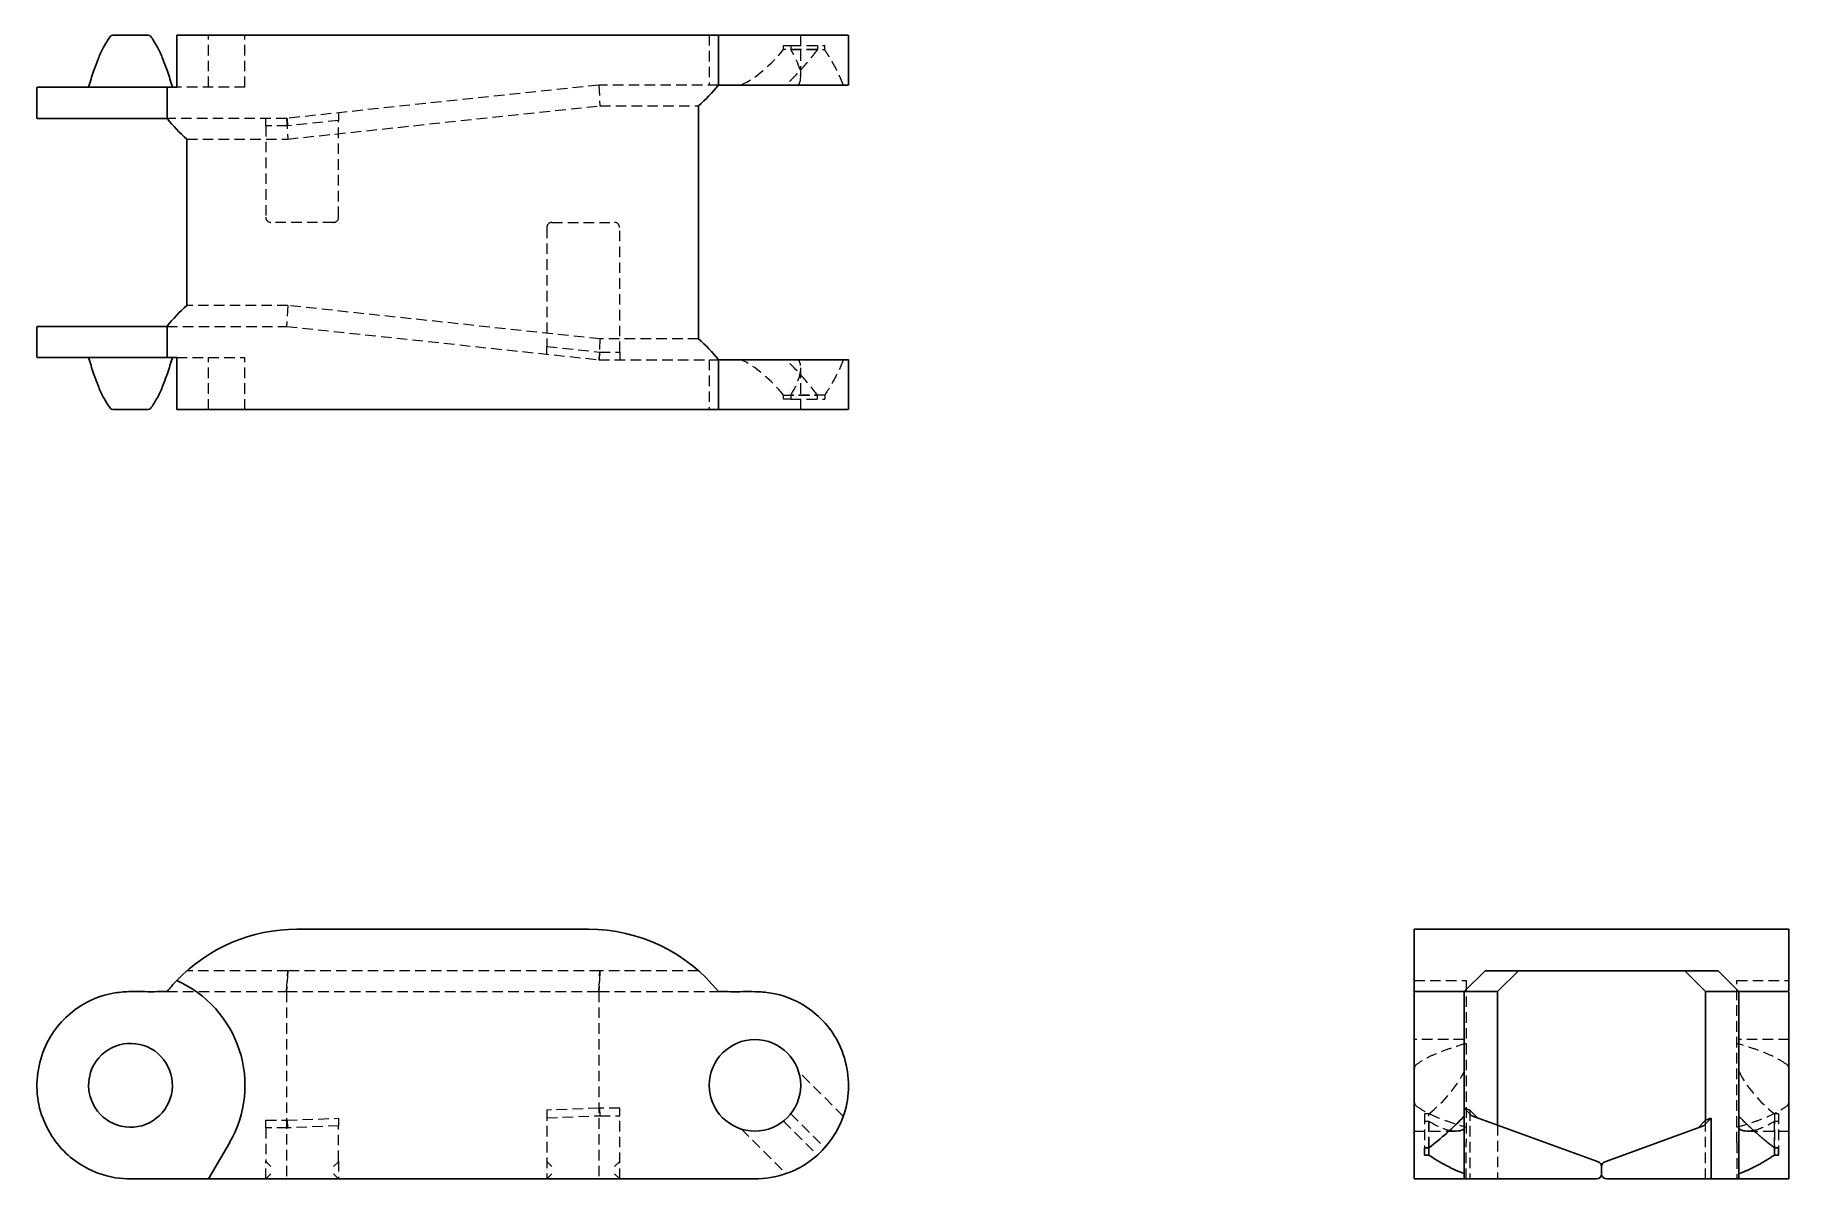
# Model space of a CAD drawing. Header units: millimetres. Extents: x 34 to 245, y 43 to 180.
import ezdxf

# ---------------------------------------------------------------- set-up
doc = ezdxf.new("R2010")
doc.units = ezdxf.units.MM
doc.linetypes.add('HIDDEN', pattern=[1.905, 1.27, -0.635])

msp = doc.modelspace()

# ---------------------------------------------------------------- linework, layer by layer
at = {"color": 7, "linetype": 'Continuous', "lineweight": 25}
for p, q in [((43.88, 180.48), (47.87, 180.48)), ((51.44, 174.22), (51.44, 180.48)), ((51.44, 180.48), (65.91, 180.48)), ((65.91, 180.48), (100.99, 180.48)), ((100.99, 180.48), (116.63, 180.48)), ((116.63, 180.48), (116.63, 174.47)), ((132.28, 174.47), (132.28, 180.48)), ((34.61, 174.22), (34.61, 170.46)), ((50.27, 170.46), (50.27, 174.22)), ((50.27, 174.22), (51.44, 174.22)), ((114.24, 171.97), (114.24, 143.91)), ((52.66, 147.92), (52.66, 167.96)), ((34.61, 145.41), (34.61, 141.65)), ((50.27, 141.65), (50.27, 145.41)), ((51.44, 141.65), (50.27, 141.65)), ((51.44, 135.39), (51.44, 141.65)), ((132.29, 135.39), (132.29, 141.44)), ((116.63, 141.4), (116.63, 135.39)), ((47.87, 135.39), (43.88, 135.39)), ((65.91, 135.39), (51.44, 135.39)), ((100.99, 135.39), (65.91, 135.39)), ((116.63, 135.39), (100.99, 135.39)), ((100.99, 72.84), (65.91, 72.84)), ((200.39, 72.84), (245.48, 72.84)), ((200.39, 65.33), (200.39, 72.84)), ((245.48, 72.84), (245.48, 65.43)), ((208.91, 67.83), (206.4, 65.33)), ((236.97, 67.83), (208.91, 67.83)), ((212.92, 67.83), (210.41, 65.33)), ((235.46, 65.33), (232.96, 67.83)), ((239.47, 65.33), (236.97, 67.83)), ((206.4, 65.33), (200.39, 65.33)), ((210.41, 65.33), (206.4, 65.33)), ((210.41, 65.33), (210.41, 49.26)), ((239.47, 65.33), (235.46, 65.33)), ((235.46, 65.33), (235.46, 49.85)), ((245.48, 65.33), (239.47, 65.33)), ((245.48, 65.33), (239.47, 65.33)), ((206.4, 51.31), (207.07, 51.06)), ((207.32, 50.39), (206.4, 51.3)), ((207.07, 51.06), (208, 50.14)), ((206.4, 48.8), (206.4, 50.22)), ((206.4, 48.8), (206.4, 43.42)), ((207.32, 50.39), (222.31, 44.93)), ((223.56, 44.93), (235.21, 49.17)), ((235.46, 49.84), (234.55, 48.93)), ((236.13, 50.09), (235.21, 49.17)), ((235.46, 49.85), (236.13, 50.09)), ((235.46, 49.84), (235.46, 49.85)), ((236.13, 50.09), (236.13, 42.78)), ((239.47, 50.22), (239.47, 48.8)), ((239.47, 43.41), (239.47, 48.8)), ((57.81, 47.17), (55.27, 42.78)), ((202.14, 46.54), (201.64, 46.54)), ((202.14, 46.55), (202.14, 45.65)), ((243.73, 46.54), (244.23, 46.54)), ((243.73, 45.65), (243.73, 46.54)), ((201.64, 45.65), (202.14, 45.65)), ((222.31, 44.93), (222.53, 44.85)), ((223.35, 44.85), (223.56, 44.93)), ((244.23, 45.65), (243.73, 45.65)), ((55.27, 42.78), (45.87, 42.78)), ((55.27, 42.78), (121.03, 42.78)), ((200.39, 42.78), (206.4, 42.78)), ((206.4, 42.78), (222.31, 42.78)), ((222.94, 44.26), (222.94, 43.41)), ((223.56, 42.78), (236.13, 42.78)), ((239.47, 42.78), (236.13, 42.78)), ((239.47, 42.78), (245.48, 42.78))]:
    msp.add_line(p, q, dxfattribs=at)
at = {"color": 7, "linetype": 'HIDDEN', "lineweight": 18}
for p, q in [((55.27, 174.22), (55.27, 180.48)), ((59.65, 174.22), (59.65, 180.48)), ((115.52, 180.48), (115.52, 174.47)), ((126.54, 175.46), (126.54, 180.48)), ((124.46, 178.73), (124.46, 179.23)), ((124.46, 179.23), (125.34, 179.23)), ((128.55, 178.73), (124.46, 178.73)), ((125.34, 179.23), (125.34, 178.73)), ((125.34, 179.23), (129.43, 179.23)), ((125.34, 178.73), (129.43, 178.73)), ((128.55, 179.23), (128.55, 178.73)), ((129.43, 178.73), (129.43, 179.23)), ((59.65, 174.22), (51.44, 174.22)), ((102.24, 174.47), (64.66, 170.46)), ((102.24, 174.47), (102.37, 171.97)), ((116.63, 174.47), (102.24, 174.47)), ((64.8, 167.96), (102.37, 171.97)), ((70.92, 171.13), (70.92, 171.13)), ((70.92, 171.13), (70.92, 170.21)), ((102.37, 171.97), (114.24, 171.97)), ((64.66, 170.46), (50.27, 170.46)), ((62.16, 169.55), (62.16, 170.46)), ((64.77, 169.55), (62.16, 169.55)), ((62.16, 169.55), (62.16, 158.56)), ((64.66, 170.46), (64.8, 167.96)), ((64.66, 170.46), (64.66, 170.46)), ((64.74, 170.46), (64.66, 170.46)), ((64.74, 170.46), (64.77, 169.55)), ((70.92, 170.21), (64.77, 169.55)), ((70.92, 158.56), (70.92, 170.21)), ((52.66, 167.96), (64.8, 167.96)), ((70.3, 157.94), (62.78, 157.94)), ((95.98, 157.31), (95.98, 143)), ((96.6, 157.94), (104.12, 157.94)), ((104.75, 142.32), (104.75, 157.31)), ((64.8, 147.92), (52.66, 147.92)), ((64.8, 147.92), (64.66, 145.41)), ((102.37, 143.91), (64.8, 147.92)), ((50.27, 145.41), (64.66, 145.41)), ((64.66, 145.41), (102.24, 141.4)), ((102.37, 143.91), (102.24, 141.4)), ((114.24, 143.91), (102.37, 143.91)), ((51.44, 141.65), (59.65, 141.65)), ((55.27, 135.39), (55.27, 141.65)), ((59.65, 135.39), (59.65, 141.65)), ((95.98, 142.07), (95.98, 143)), ((95.98, 143), (102.35, 142.32)), ((95.98, 142.07), (95.98, 142.07)), ((102.32, 141.4), (102.35, 142.32)), ((102.35, 142.32), (104.75, 142.32)), ((104.75, 142.32), (104.75, 141.4)), ((102.24, 141.4), (116.63, 141.4)), ((102.24, 141.4), (102.24, 141.4)), ((115.52, 141.4), (115.52, 135.39)), ((126.54, 135.39), (126.54, 140.42)), ((124.46, 136.64), (124.46, 137.14)), ((124.46, 137.14), (128.55, 137.14)), ((125.34, 136.64), (124.46, 136.64)), ((125.34, 137.14), (125.34, 136.64)), ((129.43, 137.14), (125.34, 137.14)), ((125.34, 136.64), (129.43, 136.64)), ((128.55, 136.64), (128.55, 137.14)), ((129.43, 137.14), (129.43, 136.64)), ((64.8, 67.83), (52.66, 67.83)), ((64.8, 67.83), (64.66, 65.33)), ((64.66, 65.33), (64.8, 67.83)), ((102.37, 67.83), (64.8, 67.83)), ((102.37, 67.83), (102.24, 65.33)), ((102.24, 65.33), (102.37, 67.83)), ((114.24, 67.83), (102.37, 67.83)), ((200.39, 66.66), (206.65, 66.66)), ((206.65, 66.66), (206.65, 47.17)), ((239.22, 66.66), (245.48, 66.66)), ((239.22, 47.17), (239.22, 66.66)), ((50.27, 65.33), (64.66, 65.33)), ((64.66, 65.33), (102.24, 65.33)), ((64.66, 65.33), (64.66, 42.78)), ((64.66, 65.33), (64.66, 49.85)), ((102.24, 65.33), (116.63, 65.33)), ((102.24, 65.33), (102.24, 51.31)), ((102.24, 65.33), (102.24, 42.78)), ((206.65, 65.33), (210.41, 65.33)), ((210.41, 65.33), (206.65, 65.33)), ((235.46, 65.33), (239.22, 65.33)), ((239.22, 65.33), (235.46, 65.33)), ((206.4, 59.57), (200.39, 59.57)), ((245.48, 59.57), (239.47, 59.57)), ((131.67, 50.32), (126.29, 55.7)), ((102.24, 51.31), (95.98, 51.06)), ((95.98, 51.06), (95.98, 42.78)), ((102.32, 51.3), (102.24, 51.31)), ((104.75, 51.3), (102.32, 51.3)), ((102.32, 51.3), (102.35, 50.39)), ((104.75, 42.78), (104.75, 51.3)), ((207.07, 51.06), (207.07, 42.78)), ((62.16, 49.84), (64.74, 49.84)), ((62.16, 48.93), (62.16, 49.84)), ((64.77, 48.93), (62.16, 48.93)), ((62.16, 48.93), (62.16, 44.93)), ((64.66, 49.85), (70.92, 50.09)), ((64.74, 49.84), (64.66, 49.85)), ((64.74, 49.84), (64.77, 48.93)), ((70.92, 49.17), (64.77, 48.93)), ((70.92, 50.09), (70.92, 49.17)), ((70.92, 44.93), (70.92, 49.17)), ((95.98, 50.14), (102.35, 50.39)), ((102.35, 50.39), (104.75, 50.39)), ((119.38, 48.8), (124.76, 43.42)), ((124.46, 49.74), (128.55, 45.65)), ((125.34, 50.63), (129.43, 46.54)), ((201.64, 50.63), (201.64, 46.54)), ((202.14, 50.63), (201.64, 50.63)), ((201.64, 49.74), (202.14, 49.74)), ((202.14, 46.54), (202.14, 50.63)), ((202.14, 49.74), (202.14, 46.55)), ((210.41, 49.26), (210.41, 42.78)), ((235.46, 42.78), (235.46, 49.84)), ((243.73, 50.63), (243.73, 46.54)), ((244.23, 50.63), (243.73, 50.63)), ((243.73, 46.54), (243.73, 49.74)), ((243.73, 49.74), (244.23, 49.74)), ((244.23, 50.63), (244.23, 46.54)), ((200.39, 48.54), (205.42, 48.54)), ((206.65, 42.78), (206.65, 47.17)), ((239.22, 47.17), (239.22, 42.78)), ((240.46, 48.54), (245.48, 48.54)), ((62.16, 42.78), (62.16, 44.93)), ((62.78, 44.26), (62.19, 44.85)), ((70.3, 44.26), (70.89, 44.85)), ((70.92, 44.93), (70.92, 42.78)), ((96.6, 44.26), (96.01, 44.85)), ((104.12, 44.26), (104.71, 44.85)), ((62.16, 42.78), (62.78, 43.41)), ((70.92, 42.78), (70.3, 43.41)), ((95.98, 42.78), (96.6, 43.41)), ((104.75, 42.78), (104.12, 43.41))]:
    msp.add_line(p, q, dxfattribs=at)
at = {"color": 7, "linetype": 'Continuous', "lineweight": 25}
msp.add_circle((121.03, 54.05), 5.51, dxfattribs=at)
for centre, radius, start, end in [((43.88, 179.86), 0.626, 90, 143.2475), ((47.87, 179.86), 0.626, 36.7525, 90), ((100.99, 187), 20.04, 311.4096, 321.3178), ((65.91, 182.99), 20.04, 218.6822, 228.5904), ((65.91, 132.89), 20.04, 131.4096, 141.3178), ((100.99, 128.88), 20.04, 38.6822, 48.5904), ((43.88, 136.02), 0.626, 216.7525, 270), ((47.87, 136.02), 0.626, 270, 323.2475), ((65.91, 52.8), 20.04, 90, 136.2537), ((100.99, 52.8), 20.04, 38.682, 90), ((65.91, 52.8), 20.04, 136.2537, 141.3178), ((45.87, 54.05), 13.78, 330, 66.1859), ((222.31, 44.26), 0.626, 0, 70), ((223.56, 44.26), 0.626, 110, 180), ((222.31, 43.41), 0.626, 270, 0), ((223.56, 43.41), 0.626, 180, 270)]:
    msp.add_arc(centre, radius, start, end, dxfattribs=at)
at = {"color": 7, "linetype": 'HIDDEN', "lineweight": 18}
for centre, start, end in [((62.78, 158.56), 180, 200), ((62.78, 158.56), 200, 270), ((70.3, 158.56), 270, 340), ((70.3, 158.56), 340, 0), ((96.6, 157.31), 160, 180), ((96.6, 157.31), 90, 160), ((104.12, 157.31), 20, 90), ((104.12, 157.31), 0, 20), ((201.02, 56.05), 126.7525, 180), ((244.86, 56.05), 0, 53.2475), ((201.02, 52.06), 180, 233.2475), ((244.86, 52.06), 306.7525, 0)]:
    msp.add_arc(centre, 0.626, start, end, dxfattribs=at)
for centre, major_axis, ratio, start_param, end_param in [((121.03, 179.36), (5.09, 5.09), 0.414213, 4.015659, 4.991205), ((121.03, 179.36), (-5.09, 5.09), 0.414213, 3.23026, 4.205808), ((121.03, 136.52), (-5.09, 5.09), 0.414213, 4.433573, 5.409119), ((121.03, 136.52), (5.09, 5.09), 0.414213, 5.21897, 6.194518), ((201.52, 54.05), (5.09, 5.09), 0.414214, 4.433574, 5.409122), ((244.36, 54.05), (5.09, -5.09), 0.414214, 4.015656, 4.991204), ((201.52, 54.05), (5.09, -5.09), 0.414214, 5.218969, 5.718313), ((244.36, 54.05), (5.09, 5.09), 0.414214, 3.706711, 4.205809), ((62.78, 44.93), (0.626, 0), 0.36397, 3.141593, 3.490658), ((70.3, 44.93), (0.626, 0), 0.36397, 5.93412, 6.283185), ((96.6, 44.93), (0.626, 0), 0.36397, 3.141593, 3.490659), ((104.12, 44.93), (0.626, 0), 0.36397, 5.934119, 6.283185)]:
    msp.add_ellipse(centre, major_axis=major_axis, ratio=ratio, start_param=start_param, end_param=end_param, dxfattribs=at)
at = {"color": 7, "linetype": 'Continuous', "lineweight": 25}
for centre, major_axis, start_param, end_param in [((201.52, 54.05), (5.09, -5.09), 5.718313, 6.194514), ((244.36, 54.05), (5.09, 5.09), 3.230264, 3.706711)]:
    msp.add_ellipse(centre, major_axis=major_axis, ratio=0.414214, start_param=start_param, end_param=end_param, dxfattribs=at)
for points, knots in [([(43.37, 180.23), (43.14, 179.87), (42.62, 179.09), (42, 177.7), (41.38, 176.06), (41.02, 174.86), (40.83, 174.22)], [0, 0, 0, 0, 0.1978519, 0.427089, 0.6944091, 1, 1, 1, 1]), ([(50.92, 174.22), (50.72, 174.86), (50.36, 176.06), (49.74, 177.7), (49.13, 179.09), (48.61, 179.87), (48.37, 180.23)], [0, 0, 0, 0, 0.305591, 0.572911, 0.802148, 1, 1, 1, 1]), ([(116.63, 180.48), (117.61, 180.48), (119.07, 180.48), (121.02, 180.48), (122.61, 180.48), (124.3, 180.48), (126.03, 180.48), (127.63, 180.48), (129.04, 180.48), (130.26, 180.48), (131.23, 180.48), (131.9, 180.48), (132.25, 180.48), (132.25, 180.48), (132.25, 180.48)], [0, 0, 0, 0, 0.132397, 0.198717, 0.264947, 0.347382, 0.432252, 0.514685, 0.599442, 0.683531, 0.769931, 0.855441, 0.943614, 1, 1, 1, 1]), ([(34.65, 174.22), (34.65, 174.22), (34.66, 174.22), (35.03, 174.22), (35.68, 174.22), (36.68, 174.22), (37.93, 174.22), (39.4, 174.22), (41.02, 174.22), (42.82, 174.22), (44.55, 174.22), (46.12, 174.22), (47.96, 174.22), (49.35, 174.22), (50.27, 174.22)], [0, 0, 0, 0, 0.062081, 0.145761, 0.231641, 0.317788, 0.40665, 0.490222, 0.576059, 0.661521, 0.749677, 0.812172, 0.874747, 1, 1, 1, 1]), ([(132.25, 174.47), (132.25, 174.47), (132.26, 174.47), (132.02, 174.47), (131.66, 174.47), (131.28, 174.47), (130.82, 174.47), (130.12, 174.47), (129.12, 174.47), (127.71, 174.47), (126.07, 174.47), (124.36, 174.47), (122.65, 174.47), (120.11, 174.47), (118.1, 174.47), (116.63, 174.47)], [0, 0, 0, 0, 0.048533, 0.13165, 0.176255, 0.220854, 0.26703, 0.31321, 0.395104, 0.479088, 0.565588, 0.654835, 0.727297, 0.801176, 1, 1, 1, 1]), ([(50.27, 170.46), (49.54, 170.46), (48.07, 170.46), (45.98, 170.46), (43.97, 170.46), (42.41, 170.46), (41.18, 170.46), (40.27, 170.46), (39.39, 170.46), (38.35, 170.46), (37.22, 170.46), (36.12, 170.46), (35.28, 170.46), (34.8, 170.46), (34.59, 170.46), (34.63, 170.46), (34.64, 170.46)], [0, 0, 0, 0, 0.099424, 0.198849, 0.283999, 0.371165, 0.41706, 0.462957, 0.510512, 0.558071, 0.641464, 0.727089, 0.812913, 0.901466, 0.984871, 1, 1, 1, 1]), ([(34.65, 145.41), (34.65, 145.41), (34.66, 145.41), (35.03, 145.41), (35.68, 145.41), (36.68, 145.41), (37.93, 145.41), (39.4, 145.41), (41.02, 145.41), (42.82, 145.41), (44.47, 145.41), (46.23, 145.41), (48.07, 145.41), (49.54, 145.41), (50.27, 145.41)], [0, 0, 0, 0, 0.06208, 0.145759, 0.231637, 0.317783, 0.406644, 0.490214, 0.57605, 0.66151, 0.749665, 0.801129, 0.900572, 1, 1, 1, 1]), ([(50.27, 141.65), (49.02, 141.65), (47.13, 141.65), (44.61, 141.65), (42.75, 141.65), (40.97, 141.65), (39.34, 141.65), (37.89, 141.65), (36.64, 141.65), (35.82, 141.65), (35.31, 141.65), (34.93, 141.65), (34.65, 141.65), (34.65, 141.65), (34.65, 141.65)], [0, 0, 0, 0, 0.169966, 0.255848, 0.34152, 0.425832, 0.51277, 0.597035, 0.683544, 0.770791, 0.815941, 0.861099, 0.942982, 1, 1, 1, 1]), ([(40.83, 141.65), (41.02, 141.01), (41.38, 139.82), (42, 138.17), (42.62, 136.78), (43.14, 136), (43.37, 135.64)], [0, 0, 0, 0, 0.305591, 0.572911, 0.802148, 1, 1, 1, 1]), ([(48.37, 135.64), (48.61, 136), (49.13, 136.78), (49.74, 138.17), (50.36, 139.82), (50.72, 141.01), (50.92, 141.65)], [0, 0, 0, 0, 0.1978519, 0.427089, 0.6944091, 1, 1, 1, 1]), ([(116.63, 141.4), (117.36, 141.4), (118.83, 141.4), (120.65, 141.4), (122.08, 141.4), (123.13, 141.4), (124.18, 141.4), (125.18, 141.4), (126.12, 141.4), (127, 141.4), (127.85, 141.4), (128.86, 141.4), (129.96, 141.4), (131, 141.4), (131.74, 141.4), (132.2, 141.4), (132.25, 141.4), (132.28, 141.4)], [0, 0, 0, 0, 0.099415, 0.19883, 0.246388, 0.293919, 0.342951, 0.391982, 0.437314, 0.482649, 0.529527, 0.576409, 0.661016, 0.748042, 0.832347, 0.919109, 1, 1, 1, 1]), ([(132.25, 135.39), (132.25, 135.39), (132.24, 135.39), (131.88, 135.39), (131.23, 135.39), (130.24, 135.39), (128.98, 135.39), (127.52, 135.39), (125.9, 135.39), (124.41, 135.39), (123.15, 135.39), (122.04, 135.39), (120.79, 135.39), (118.94, 135.39), (117.56, 135.39), (116.63, 135.39)], [0, 0, 0, 0, 0.061188, 0.144352, 0.229641, 0.316526, 0.406244, 0.489228, 0.574397, 0.660385, 0.704818, 0.74926, 0.81186, 0.874532, 1, 1, 1, 1]), ([(50.27, 65.33), (49.25, 65.33), (47.69, 65.31), (45.74, 65.36), (43.18, 65.15), (39.44, 63.83), (35.08, 59.22), (34.04, 51.94), (37.34, 45.86), (42.07, 43.11), (44.73, 42.78), (45.87, 42.78)], [-0.219375, -0.219375, -0.219375, -0.219375, -0.066953, 0.009258, 0.085469, 0.23789, 0.390312, 0.542734, 0.695156, 0.847578, 1, 1, 1, 1]), ([(121.03, 42.78), (122.18, 42.78), (124.86, 43.12), (129.62, 45.91), (132.9, 52.07), (131.75, 59.38), (127.32, 63.92), (123.57, 65.19), (121.03, 65.35), (119.13, 65.31), (117.61, 65.33), (116.63, 65.33)], [-0.219381, -0.219381, -0.219381, -0.219381, -0.066045, 0.087292, 0.240628, 0.393964, 0.547301, 0.700637, 0.777306, 0.853974, 1, 1, 1, 1]), ([(200.39, 42.78), (200.39, 42.78), (200.39, 43.12), (200.39, 45.91), (200.39, 52.07), (200.39, 59.38), (200.39, 63.92), (200.39, 65.19), (200.39, 65.35), (200.39, 65.31), (200.39, 65.33), (200.39, 65.33)], [-0.219381, -0.219381, -0.219381, -0.219381, -0.066045, 0.087292, 0.240628, 0.393964, 0.547301, 0.700637, 0.777306, 0.853974, 1, 1, 1, 1]), ([(206.4, 65.33), (206.4, 65.33), (206.4, 65.31), (206.4, 65.35), (206.4, 65.19), (206.4, 63.92), (206.4, 59.38), (206.4, 53.79), (206.4, 50.95), (206.4, 50.33)], [-0.2193839, -0.2193839, -0.2193839, -0.2193839, -0.0733552, 0.003313, 0.0799813, 0.2333177, 0.3866542, 0.5399906, 0.585435, 0.585435, 0.585435, 0.585435]), ([(239.47, 50.33), (239.47, 50.81), (239.47, 51.78), (239.47, 53.39), (239.47, 55.12), (239.47, 56.64), (239.47, 57.86), (239.47, 58.79), (239.47, 59.68), (239.47, 60.77), (239.47, 61.97), (239.47, 63.2), (239.47, 64.21), (239.47, 64.88), (239.47, 65.24), (239.47, 65.32), (239.47, 65.32), (239.47, 65.32)], [0, 0, 0, 0, 0.067902, 0.137206, 0.218112, 0.30093, 0.345374, 0.389812, 0.435822, 0.481836, 0.563435, 0.647116, 0.733304, 0.82223, 0.894431, 0.968044, 1, 1, 1, 1]), ([(245.48, 65.32), (245.48, 65.32), (245.48, 65.32), (245.48, 65.24), (245.48, 64.9), (245.48, 64.22), (245.48, 63.26), (245.48, 62.05), (245.48, 60.61), (245.48, 58.99), (245.48, 57.18), (245.48, 55.31), (245.48, 53.4), (245.48, 51.52), (245.48, 49.68), (245.48, 47.99), (245.48, 46.46), (245.48, 45.16), (245.48, 44.11), (245.48, 43.35), (245.48, 42.87), (245.48, 42.81), (245.48, 42.78)], [0, 0, 0, 0, 0.019571, 0.060158, 0.110677, 0.162687, 0.213204, 0.265146, 0.316678, 0.369626, 0.422029, 0.476063, 0.527433, 0.58016, 0.632961, 0.687419, 0.738757, 0.79152, 0.843524, 0.897058, 0.947812, 1, 1, 1, 1]), ([(40.83, 54.05), (40.83, 53.77), (40.96, 52.16), (42.65, 49.48), (46.83, 48.54), (50.44, 50.83), (51.38, 55.01), (49.1, 58.63), (44.92, 59.57), (41.56, 57.44), (40.83, 55.09), (40.83, 54.05)], [2.969975, 2.969975, 2.969975, 2.969975, 3.141593, 3.926991, 4.712389, 5.497787, 6.283185, 7.068583, 7.853982, 8.63938, 9.253161, 9.253161, 9.253161, 9.253161]), ([(206.4, 50.33), (205.71, 49.61), (205.01, 48.94), (203.59, 47.67), (202.87, 47.08), (202.14, 46.54)], [0, 0, 0, 0, 0.5, 0.5, 1, 1, 1, 1]), ([(239.47, 50.33), (239.57, 50.22), (239.67, 50.12), (239.77, 50.02), (239.87, 49.92), (239.97, 49.82), (240.07, 49.71), (240.17, 49.61), (240.28, 49.51), (240.38, 49.41), (240.48, 49.31), (240.59, 49.21), (240.69, 49.11), (240.79, 49.02), (240.9, 48.92), (241, 48.82), (241.11, 48.72), (241.22, 48.62), (241.32, 48.53), (241.43, 48.43), (241.54, 48.34), (241.65, 48.24), (241.75, 48.15), (241.86, 48.05), (241.97, 47.96), (242.08, 47.86), (242.19, 47.77), (242.3, 47.68), (242.41, 47.59), (242.52, 47.5), (242.63, 47.41), (242.74, 47.32), (242.85, 47.23), (242.96, 47.14), (243.07, 47.05), (243.18, 46.96), (243.29, 46.88), (243.37, 46.82), (243.44, 46.76), (243.51, 46.71), (243.58, 46.65), (243.66, 46.6), (243.73, 46.54)], [0, 0, 0, 0, 0.000442729, 0.000442729, 0.000442729, 0.000888074, 0.000888074, 0.000888074, 0.001338502, 0.001338502, 0.001338502, 0.001792444, 0.001792444, 0.001792444, 0.002249666, 0.002249666, 0.002249666, 0.002709925, 0.002709925, 0.002709925, 0.003172968, 0.003172968, 0.003172968, 0.00363853, 0.00363853, 0.00363853, 0.004106343, 0.004106343, 0.004106343, 0.004576123, 0.004576123, 0.004576123, 0.005047583, 0.005047583, 0.005047583, 0.005520427, 0.005520427, 0.005520427, 0.005830543, 0.005830543, 0.005830543, 0.006140779, 0.006140779, 0.006140779, 0.006140779]), ([(201.64, 46.54), (201.64, 46.52), (201.64, 46.2), (201.64, 45.9), (201.64, 45.65)], [0.6910097, 0.6910097, 0.6910097, 0.6910097, 0.69332709, 0.72366348, 0.72366348, 0.72366348, 0.72366348]), ([(244.23, 46.54), (244.23, 46.41), (244.23, 46.1), (244.23, 45.81), (244.23, 45.65)], [0.69104296, 0.69104296, 0.69104296, 0.69104296, 0.70436167, 0.72360374, 0.72360374, 0.72360374, 0.72360374]), ([(202.14, 45.65), (202.87, 45.16), (203.59, 44.73), (205.02, 43.99), (205.72, 43.67), (206.4, 43.42)], [0, 0, 0, 0, 0.5, 0.5, 1, 1, 1, 1]), ([(243.73, 45.65), (243.66, 45.6), (243.58, 45.55), (243.51, 45.51), (243.44, 45.46), (243.37, 45.41), (243.29, 45.36), (243.18, 45.29), (243.07, 45.22), (242.96, 45.15), (242.85, 45.08), (242.74, 45.02), (242.63, 44.95), (242.52, 44.89), (242.41, 44.82), (242.3, 44.76), (242.19, 44.7), (242.08, 44.63), (241.97, 44.57), (241.86, 44.51), (241.75, 44.45), (241.64, 44.4), (241.54, 44.34), (241.43, 44.28), (241.32, 44.23), (241.22, 44.18), (241.11, 44.12), (241, 44.07), (240.9, 44.02), (240.79, 43.97), (240.69, 43.92), (240.58, 43.87), (240.48, 43.83), (240.38, 43.78), (240.27, 43.74), (240.17, 43.69), (240.07, 43.65), (239.97, 43.61), (239.87, 43.57), (239.77, 43.53), (239.67, 43.49), (239.57, 43.45), (239.47, 43.42)], [0, 0, 0, 0, 0.000310474, 0.000310474, 0.000310474, 0.000620722, 0.000620722, 0.000620722, 0.001093808, 0.001093808, 0.001093808, 0.001565535, 0.001565535, 0.001565535, 0.002035605, 0.002035605, 0.002035605, 0.002503708, 0.002503708, 0.002503708, 0.002969553, 0.002969553, 0.002969553, 0.00343286, 0.00343286, 0.00343286, 0.003893354, 0.003893354, 0.003893354, 0.004350778, 0.004350778, 0.004350778, 0.00480488, 0.00480488, 0.00480488, 0.005255431, 0.005255431, 0.005255431, 0.005700857, 0.005700857, 0.005700857, 0.00614332, 0.00614332, 0.00614332, 0.00614332])]:
    msp.add_open_spline(points, degree=3, knots=knots, dxfattribs=at)
at = {"color": 7, "linetype": 'HIDDEN', "lineweight": 18}
for points, knots in [([(128.55, 178.73), (128.49, 178.66), (128.44, 178.58), (128.38, 178.51), (128.33, 178.44), (128.27, 178.37), (128.21, 178.29), (128.13, 178.18), (128.04, 178.07), (127.95, 177.96), (127.87, 177.85), (127.78, 177.74), (127.69, 177.63), (127.6, 177.52), (127.5, 177.41), (127.41, 177.3), (127.32, 177.19), (127.23, 177.08), (127.13, 176.97), (127.04, 176.86), (126.95, 176.75), (126.85, 176.64), (126.76, 176.54), (126.66, 176.43), (126.56, 176.32), (126.47, 176.22), (126.37, 176.11), (126.27, 176), (126.17, 175.9), (126.07, 175.79), (125.97, 175.69), (125.87, 175.58), (125.77, 175.48), (125.67, 175.38), (125.57, 175.27), (125.47, 175.17), (125.37, 175.07), (125.27, 174.97), (125.17, 174.87), (125.07, 174.77), (124.96, 174.67), (124.86, 174.57), (124.76, 174.47)], [0, 0, 0, 0, 0.000310474, 0.000310474, 0.000310474, 0.000620722, 0.000620722, 0.000620722, 0.001093808, 0.001093808, 0.001093808, 0.001565535, 0.001565535, 0.001565535, 0.002035605, 0.002035605, 0.002035605, 0.002503708, 0.002503708, 0.002503708, 0.002969553, 0.002969553, 0.002969553, 0.00343286, 0.00343286, 0.00343286, 0.003893354, 0.003893354, 0.003893354, 0.004350778, 0.004350778, 0.004350778, 0.00480488, 0.00480488, 0.00480488, 0.005255431, 0.005255431, 0.005255431, 0.005700857, 0.005700857, 0.005700857, 0.00614332, 0.00614332, 0.00614332, 0.00614332]), ([(131.67, 174.47), (131.63, 174.57), (131.59, 174.67), (131.55, 174.77), (131.51, 174.87), (131.47, 174.97), (131.43, 175.07), (131.39, 175.17), (131.34, 175.28), (131.3, 175.38), (131.25, 175.48), (131.2, 175.59), (131.15, 175.69), (131.11, 175.79), (131.06, 175.9), (131, 176), (130.95, 176.11), (130.9, 176.22), (130.84, 176.32), (130.79, 176.43), (130.73, 176.54), (130.68, 176.65), (130.62, 176.75), (130.56, 176.86), (130.5, 176.97), (130.44, 177.08), (130.38, 177.19), (130.32, 177.3), (130.25, 177.41), (130.19, 177.52), (130.12, 177.63), (130.06, 177.74), (129.99, 177.85), (129.92, 177.96), (129.85, 178.07), (129.78, 178.18), (129.71, 178.29), (129.67, 178.37), (129.62, 178.44), (129.57, 178.51), (129.53, 178.58), (129.48, 178.66), (129.43, 178.73)], [0, 0, 0, 0, 0.000442729, 0.000442729, 0.000442729, 0.000888074, 0.000888074, 0.000888074, 0.001338502, 0.001338502, 0.001338502, 0.001792444, 0.001792444, 0.001792444, 0.002249666, 0.002249666, 0.002249666, 0.002709925, 0.002709925, 0.002709925, 0.003172968, 0.003172968, 0.003172968, 0.00363853, 0.00363853, 0.00363853, 0.004106343, 0.004106343, 0.004106343, 0.004576123, 0.004576123, 0.004576123, 0.005047583, 0.005047583, 0.005047583, 0.005520427, 0.005520427, 0.005520427, 0.005830543, 0.005830543, 0.005830543, 0.006140779, 0.006140779, 0.006140779, 0.006140779]), ([(128.55, 137.14), (128.01, 137.87), (127.42, 138.59), (126.15, 140.02), (125.48, 140.72), (124.76, 141.4)], [0, 0, 0, 0, 0.5, 0.5, 1, 1, 1, 1]), ([(131.66, 141.4), (131.41, 140.71), (131.09, 140.01), (130.34, 138.59), (129.91, 137.87), (129.43, 137.14)], [0, 0, 0, 0, 0.5, 0.5, 1, 1, 1, 1]), ([(206.65, 59.1), (206.01, 58.91), (204.82, 58.54), (203.17, 57.93), (201.78, 57.31), (201, 56.79), (200.64, 56.55)], [0, 0, 0, 0, 0.305591, 0.572911, 0.802148, 1, 1, 1, 1]), ([(245.23, 56.55), (244.87, 56.79), (244.09, 57.31), (242.7, 57.93), (241.06, 58.54), (239.86, 58.91), (239.22, 59.1)], [0, 0, 0, 0, 0.197852, 0.427089, 0.694409, 1, 1, 1, 1]), ([(200.64, 51.56), (201, 51.32), (201.78, 50.8), (203.17, 50.18), (204.82, 49.57), (206.01, 49.2), (206.65, 49.01)], [0, 0, 0, 0, 0.197852, 0.427089, 0.694409, 1, 1, 1, 1]), ([(239.22, 49.01), (239.86, 49.2), (241.06, 49.57), (242.7, 50.18), (244.09, 50.8), (244.87, 51.32), (245.23, 51.56)], [0, 0, 0, 0, 0.3055909, 0.572911, 0.8021481, 1, 1, 1, 1]), ([(131.67, 50.33), (131.63, 50.22), (131.59, 50.12), (131.55, 50.02), (131.51, 49.92), (131.47, 49.82), (131.43, 49.71), (131.39, 49.61), (131.34, 49.51), (131.3, 49.41), (131.25, 49.31), (131.2, 49.21), (131.15, 49.11), (131.11, 49.02), (131.06, 48.92), (131, 48.82), (130.95, 48.72), (130.9, 48.62), (130.84, 48.53), (130.79, 48.43), (130.73, 48.34), (130.68, 48.24), (130.62, 48.15), (130.56, 48.05), (130.5, 47.96), (130.44, 47.86), (130.38, 47.77), (130.32, 47.68), (130.25, 47.59), (130.19, 47.5), (130.12, 47.41), (130.06, 47.32), (129.99, 47.23), (129.92, 47.14), (129.85, 47.05), (129.78, 46.96), (129.71, 46.88), (129.67, 46.82), (129.62, 46.76), (129.57, 46.71), (129.53, 46.65), (129.48, 46.6), (129.43, 46.54)], [0, 0, 0, 0, 0.000442729, 0.000442729, 0.000442729, 0.000888074, 0.000888074, 0.000888074, 0.001338502, 0.001338502, 0.001338502, 0.001792444, 0.001792444, 0.001792444, 0.002249666, 0.002249666, 0.002249666, 0.002709925, 0.002709925, 0.002709925, 0.003172968, 0.003172968, 0.003172968, 0.00363853, 0.00363853, 0.00363853, 0.004106343, 0.004106343, 0.004106343, 0.004576123, 0.004576123, 0.004576123, 0.005047583, 0.005047583, 0.005047583, 0.005520427, 0.005520427, 0.005520427, 0.005830543, 0.005830543, 0.005830543, 0.006140779, 0.006140779, 0.006140779, 0.006140779])]:
    msp.add_open_spline(points, degree=3, knots=knots, dxfattribs=at)
at = {"color": 7, "linetype": 'Continuous', "lineweight": 25}
for points in [[(206.4, 43.42), (206.4, 42.93), (206.4, 42.78), (206.4, 42.78)], [(239.47, 43.42), (239.47, 42.93), (239.47, 42.78), (239.47, 42.78)]]:
    msp.add_open_spline(points, degree=3, dxfattribs=at)

doc.saveas('drawing.dxf')
